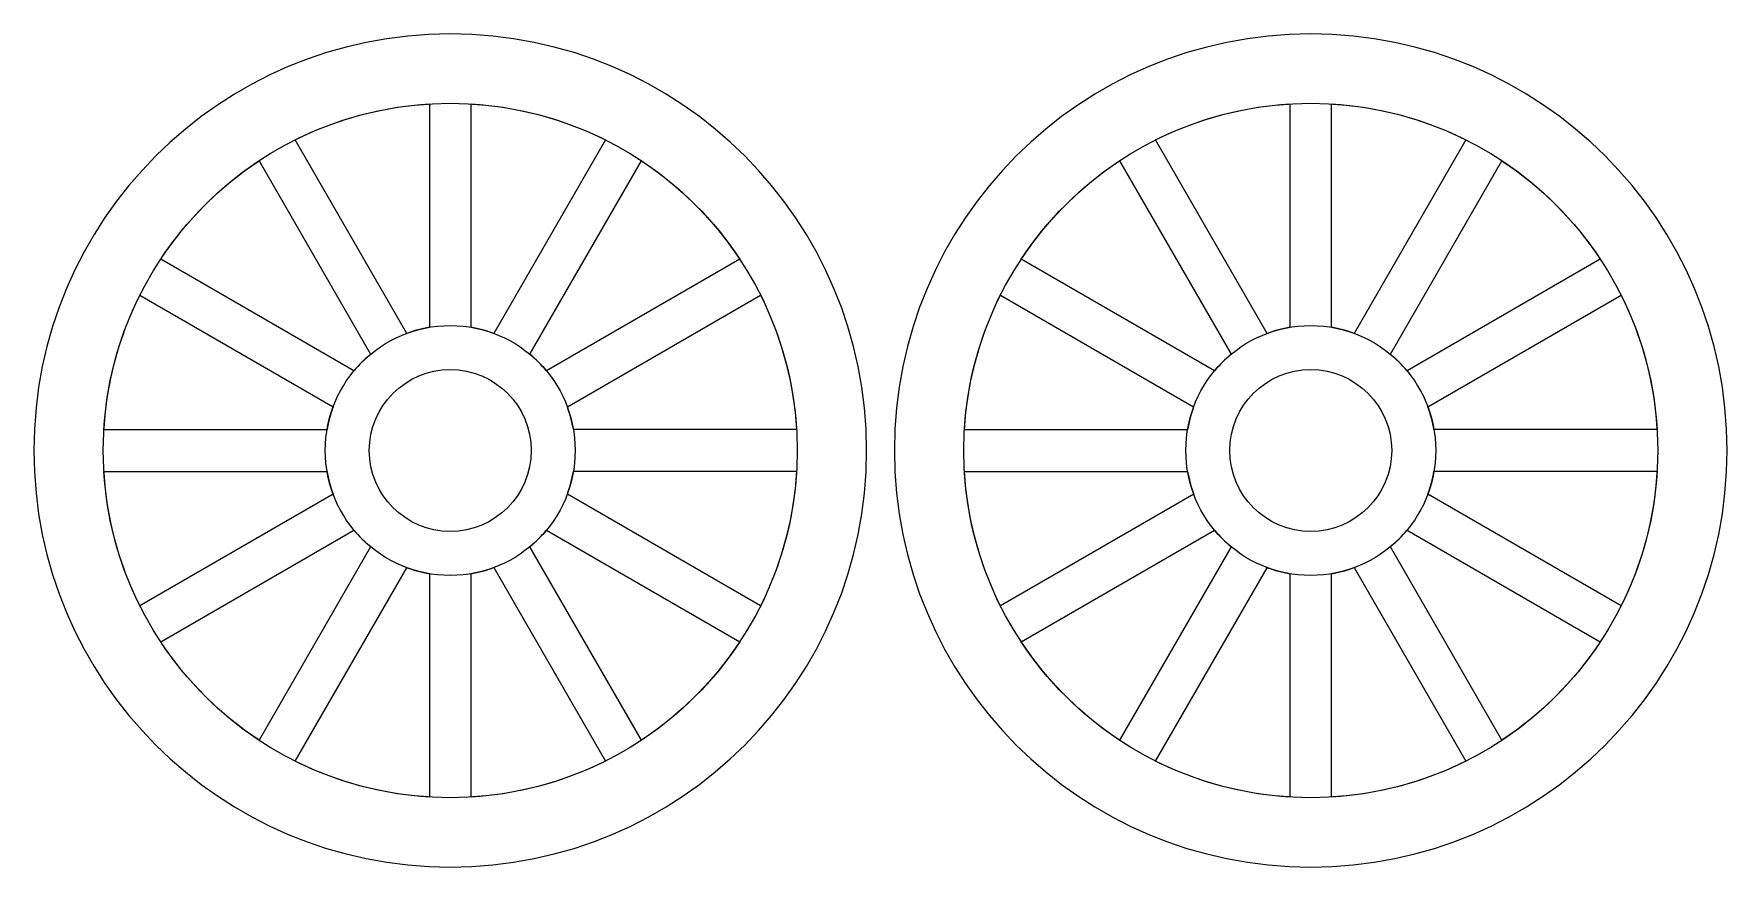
# Model space of a CAD drawing. Header units: millimetres. Extents: x -150 to 144, y -92 to 100.
# Drawn here: x -47.4 to 13.6, y -32.1 to -2.1 of the extents above; entities that cross this region are included whole.
import ezdxf

# ---------------------------------------------------------------- set-up
doc = ezdxf.new("R2010")
doc.units = ezdxf.units.MM
doc.header["$MEASUREMENT"] = 0
doc.layers.add('cut', color=7, linetype='Continuous')
doc.layers.add('cut light', color=7, linetype='Continuous')

msp = doc.modelspace()

# ---------------------------------------------------------------- linework, layer by layer
at = {"layer": 'cut', "lineweight": 0}
for centre in [(-32.3957, -17.053), (-1.3957, -17.053)]:
    msp.add_ellipse(centre, major_axis=(0, 2.915), ratio=1, dxfattribs=at)
for points in [[(-32.3957, -2.053), (-24.1114, -2.053), (-17.3957, -8.7688), (-17.3957, -17.053), (-17.3957, -17.053), (-17.3957, -25.3372), (-24.1114, -32.053), (-32.3957, -32.053), (-32.3957, -32.053), (-40.68, -32.053), (-47.3957, -25.3372), (-47.3957, -17.053), (-47.3957, -17.053), (-47.3957, -8.7688), (-40.68, -2.053), (-32.3957, -2.053)], [(-1.3957, -2.053), (6.8886, -2.053), (13.6043, -8.7688), (13.6043, -17.053), (13.6043, -17.053), (13.6043, -25.3372), (6.8886, -32.053), (-1.3957, -32.053), (-1.3957, -32.053), (-9.68, -32.053), (-16.3957, -25.3372), (-16.3957, -17.053), (-16.3957, -17.053), (-16.3957, -8.7688), (-9.68, -2.053), (-1.3957, -2.053)], [(-37.9859, -5.8706), (-37.9859, -5.8706), (-33.9651, -12.8349), (-33.9651, -12.8349), (-33.9651, -12.8349), (-33.7026, -12.7373), (-33.4287, -12.6631), (-33.1458, -12.6156), (-33.1458, -12.6156), (-33.1458, -12.6156), (-33.1458, -4.576), (-33.1458, -4.576), (-33.1458, -4.576), (-34.8776, -4.6786), (-36.5147, -5.1334), (-37.9859, -5.8706)], [(-31.6458, -12.6155), (-31.3628, -12.663), (-31.0889, -12.7369), (-30.8264, -12.8346), (-30.8264, -12.8346), (-30.8264, -12.8346), (-26.8056, -5.8705), (-26.8056, -5.8705), (-26.8056, -5.8705), (-28.277, -5.1335), (-29.914, -4.6786), (-31.6458, -4.576), (-31.6458, -4.576), (-31.6458, -4.576), (-31.6458, -12.6155), (-31.6458, -12.6155)], [(-6.9859, -5.8706), (-6.9859, -5.8706), (-2.9651, -12.8349), (-2.9651, -12.8349), (-2.9651, -12.8349), (-2.7026, -12.7373), (-2.4287, -12.6631), (-2.1458, -12.6156), (-2.1458, -12.6156), (-2.1458, -12.6156), (-2.1458, -4.576), (-2.1458, -4.576), (-2.1458, -4.576), (-3.8776, -4.6786), (-5.5147, -5.1334), (-6.9859, -5.8706)], [(-0.6458, -12.6155), (-0.3628, -12.663), (-0.0889, -12.7369), (0.1736, -12.8346), (0.1736, -12.8346), (0.1736, -12.8346), (4.1944, -5.8705), (4.1944, -5.8705), (4.1944, -5.8705), (2.723, -5.1335), (1.086, -4.6786), (-0.6458, -4.576), (-0.6458, -4.576), (-0.6458, -4.576), (-0.6458, -12.6155), (-0.6458, -12.6155)], [(-42.8269, -10.1645), (-42.8269, -10.1645), (-35.8633, -14.185), (-35.8633, -14.185), (-35.8633, -14.185), (-35.6827, -13.9669), (-35.4819, -13.7662), (-35.2638, -13.5856), (-35.2638, -13.5856), (-35.2638, -13.5856), (-39.2843, -6.6218), (-39.2843, -6.6218), (-39.2843, -6.6218), (-40.69, -7.5522), (-41.8968, -8.7586), (-42.8269, -10.1645)], [(-25.5072, -6.6217), (-25.5072, -6.6217), (-29.5278, -13.5856), (-29.5278, -13.5856), (-29.5278, -13.5856), (-29.3097, -13.7662), (-29.109, -13.9669), (-28.9284, -14.185), (-28.9284, -14.185), (-28.9284, -14.185), (-21.9645, -10.1644), (-21.9645, -10.1644), (-21.9645, -10.1644), (-22.8948, -8.7587), (-24.1013, -7.5519), (-25.5072, -6.6217)], [(-11.8269, -10.1645), (-11.8269, -10.1645), (-4.8633, -14.185), (-4.8633, -14.185), (-4.8633, -14.185), (-4.6827, -13.9669), (-4.4819, -13.7662), (-4.2638, -13.5856), (-4.2638, -13.5856), (-4.2638, -13.5856), (-8.2843, -6.6218), (-8.2843, -6.6218), (-8.2843, -6.6218), (-9.69, -7.5522), (-10.8968, -8.7586), (-11.8269, -10.1645)], [(5.4928, -6.6217), (5.4928, -6.6217), (1.4722, -13.5856), (1.4722, -13.5856), (1.4722, -13.5856), (1.6903, -13.7662), (1.891, -13.9669), (2.0716, -14.185), (2.0716, -14.185), (2.0716, -14.185), (9.0355, -10.1644), (9.0355, -10.1644), (9.0355, -10.1644), (8.1052, -8.7587), (6.8987, -7.5519), (5.4928, -6.6217)], [(-44.8727, -16.3031), (-44.8727, -16.3031), (-36.8335, -16.3031), (-36.8335, -16.3031), (-36.8335, -16.3031), (-36.786, -16.02), (-36.712, -15.746), (-36.6143, -15.4835), (-36.6143, -15.4835), (-36.6143, -15.4835), (-43.5782, -11.4629), (-43.5782, -11.4629), (-43.5782, -11.4629), (-44.3151, -12.9343), (-44.7702, -14.5712), (-44.8727, -16.3031)], [(-21.2133, -11.4628), (-21.2133, -11.4628), (-28.1774, -15.4836), (-28.1774, -15.4836), (-28.1774, -15.4836), (-28.0797, -15.746), (-28.0057, -16.0199), (-27.9582, -16.3029), (-27.9582, -16.3029), (-27.9582, -16.3029), (-19.9187, -16.3029), (-19.9187, -16.3029), (-19.9187, -16.3029), (-20.0213, -14.5712), (-20.4761, -12.934), (-21.2133, -11.4628)], [(-13.8727, -16.3031), (-13.8727, -16.3031), (-5.8335, -16.3031), (-5.8335, -16.3031), (-5.8335, -16.3031), (-5.786, -16.02), (-5.712, -15.746), (-5.6143, -15.4835), (-5.6143, -15.4835), (-5.6143, -15.4835), (-12.5782, -11.4629), (-12.5782, -11.4629), (-12.5782, -11.4629), (-13.3151, -12.9343), (-13.7702, -14.5712), (-13.8727, -16.3031)], [(9.7867, -11.4628), (9.7867, -11.4628), (2.8226, -15.4836), (2.8226, -15.4836), (2.8226, -15.4836), (2.9203, -15.746), (2.9943, -16.0199), (3.0418, -16.3029), (3.0418, -16.3029), (3.0418, -16.3029), (11.0813, -16.3029), (11.0813, -16.3029), (11.0813, -16.3029), (10.9787, -14.5712), (10.5239, -12.934), (9.7867, -11.4628)], [(-43.5781, -22.6432), (-43.5781, -22.6432), (-36.6138, -18.6224), (-36.6138, -18.6224), (-36.6138, -18.6224), (-36.7114, -18.3599), (-36.7856, -18.086), (-36.8331, -17.8031), (-36.8331, -17.8031), (-36.8331, -17.8031), (-44.8727, -17.8031), (-44.8727, -17.8031), (-44.8727, -17.8031), (-44.7701, -19.5349), (-44.3153, -21.172), (-43.5781, -22.6432)], [(-19.9187, -17.8029), (-19.9187, -17.8029), (-27.9579, -17.8029), (-27.9579, -17.8029), (-27.9579, -17.8029), (-28.0054, -18.086), (-28.0794, -18.36), (-28.1771, -18.6225), (-28.1771, -18.6225), (-28.1771, -18.6225), (-21.2132, -22.6431), (-21.2132, -22.6431), (-21.2132, -22.6431), (-20.4763, -21.1717), (-20.0212, -19.5348), (-19.9187, -17.8029)], [(-12.5781, -22.6432), (-12.5781, -22.6432), (-5.6138, -18.6224), (-5.6138, -18.6224), (-5.6138, -18.6224), (-5.7114, -18.3599), (-5.7856, -18.086), (-5.8331, -17.8031), (-5.8331, -17.8031), (-5.8331, -17.8031), (-13.8727, -17.8031), (-13.8727, -17.8031), (-13.8727, -17.8031), (-13.7701, -19.5349), (-13.3153, -21.172), (-12.5781, -22.6432)], [(11.0813, -17.8029), (11.0813, -17.8029), (3.0421, -17.8029), (3.0421, -17.8029), (3.0421, -17.8029), (2.9946, -18.086), (2.9206, -18.36), (2.8229, -18.6225), (2.8229, -18.6225), (2.8229, -18.6225), (9.7868, -22.6431), (9.7868, -22.6431), (9.7868, -22.6431), (10.5237, -21.1717), (10.9788, -19.5348), (11.0813, -17.8029)], [(-39.2842, -27.4843), (-39.2842, -27.4843), (-35.2637, -20.5206), (-35.2637, -20.5206), (-35.2637, -20.5206), (-35.4818, -20.34), (-35.6825, -20.1391), (-35.8631, -19.921), (-35.8631, -19.921), (-35.8631, -19.921), (-42.8269, -23.9416), (-42.8269, -23.9416), (-42.8269, -23.9416), (-41.8966, -25.3473), (-40.6901, -26.5542), (-39.2842, -27.4843)], [(-21.9645, -23.9415), (-21.9645, -23.9415), (-28.9281, -19.921), (-28.9281, -19.921), (-28.9281, -19.921), (-29.1087, -20.1391), (-29.3095, -20.3398), (-29.5276, -20.5204), (-29.5276, -20.5204), (-29.5276, -20.5204), (-25.5071, -27.4842), (-25.5071, -27.4842), (-25.5071, -27.4842), (-24.1014, -26.5538), (-22.8946, -25.3474), (-21.9645, -23.9415)], [(-8.2842, -27.4843), (-8.2842, -27.4843), (-4.2637, -20.5206), (-4.2637, -20.5206), (-4.2637, -20.5206), (-4.4818, -20.34), (-4.6825, -20.1391), (-4.8631, -19.921), (-4.8631, -19.921), (-4.8631, -19.921), (-11.8269, -23.9416), (-11.8269, -23.9416), (-11.8269, -23.9416), (-10.8966, -25.3473), (-9.6901, -26.5542), (-8.2842, -27.4843)], [(9.0355, -23.9415), (9.0355, -23.9415), (2.0719, -19.921), (2.0719, -19.921), (2.0719, -19.921), (1.8913, -20.1391), (1.6905, -20.3398), (1.4724, -20.5204), (1.4724, -20.5204), (1.4724, -20.5204), (5.4929, -27.4842), (5.4929, -27.4842), (5.4929, -27.4842), (6.8986, -26.5538), (8.1054, -25.3474), (9.0355, -23.9415)], [(-33.1456, -29.53), (-33.1456, -29.53), (-33.1456, -21.4908), (-33.1456, -21.4908), (-33.1456, -21.4908), (-33.4287, -21.4433), (-33.7027, -21.3693), (-33.9652, -21.2716), (-33.9652, -21.2716), (-33.9652, -21.2716), (-37.9858, -28.2355), (-37.9858, -28.2355), (-37.9858, -28.2355), (-36.5143, -28.9724), (-34.8776, -29.4275), (-33.1456, -29.53)], [(-26.8055, -28.2354), (-26.8055, -28.2354), (-30.8263, -21.2711), (-30.8263, -21.2711), (-30.8263, -21.2711), (-31.0888, -21.3687), (-31.3627, -21.4429), (-31.6456, -21.4904), (-31.6456, -21.4904), (-31.6456, -21.4904), (-31.6456, -29.53), (-31.6456, -29.53), (-31.6456, -29.53), (-29.9138, -29.4274), (-28.2767, -28.9726), (-26.8055, -28.2354)], [(-2.1456, -29.53), (-2.1456, -29.53), (-2.1456, -21.4908), (-2.1456, -21.4908), (-2.1456, -21.4908), (-2.4287, -21.4433), (-2.7027, -21.3693), (-2.9652, -21.2716), (-2.9652, -21.2716), (-2.9652, -21.2716), (-6.9858, -28.2355), (-6.9858, -28.2355), (-6.9858, -28.2355), (-5.5143, -28.9724), (-3.8776, -29.4275), (-2.1456, -29.53)], [(4.1945, -28.2354), (4.1945, -28.2354), (0.1737, -21.2711), (0.1737, -21.2711), (0.1737, -21.2711), (-0.0888, -21.3687), (-0.3627, -21.4429), (-0.6456, -21.4904), (-0.6456, -21.4904), (-0.6456, -21.4904), (-0.6456, -29.53), (-0.6456, -29.53), (-0.6456, -29.53), (1.0862, -29.4274), (2.7233, -28.9726), (4.1945, -28.2354)]]:
    msp.add_open_spline(points, degree=3, knots=[0, 0, 0, 0, 0.2, 0.2, 0.2, 0.2, 0.4, 0.4, 0.4, 0.4, 0.6, 0.6, 0.6, 0.6, 1, 1, 1, 1], dxfattribs=at)
at = {"layer": 'cut light', "color": 5, "lineweight": 0}
for centre, major_axis in [((-32.3957, -17.053), (0, 12.5)), ((-1.3957, -17.053), (0, 12.5)), ((-32.3957, -17.053), (0, 4.5)), ((-1.3957, -17.053), (0, 4.5))]:
    msp.add_ellipse(centre, major_axis=major_axis, ratio=1, dxfattribs=at)

doc.saveas('drawing.dxf')
